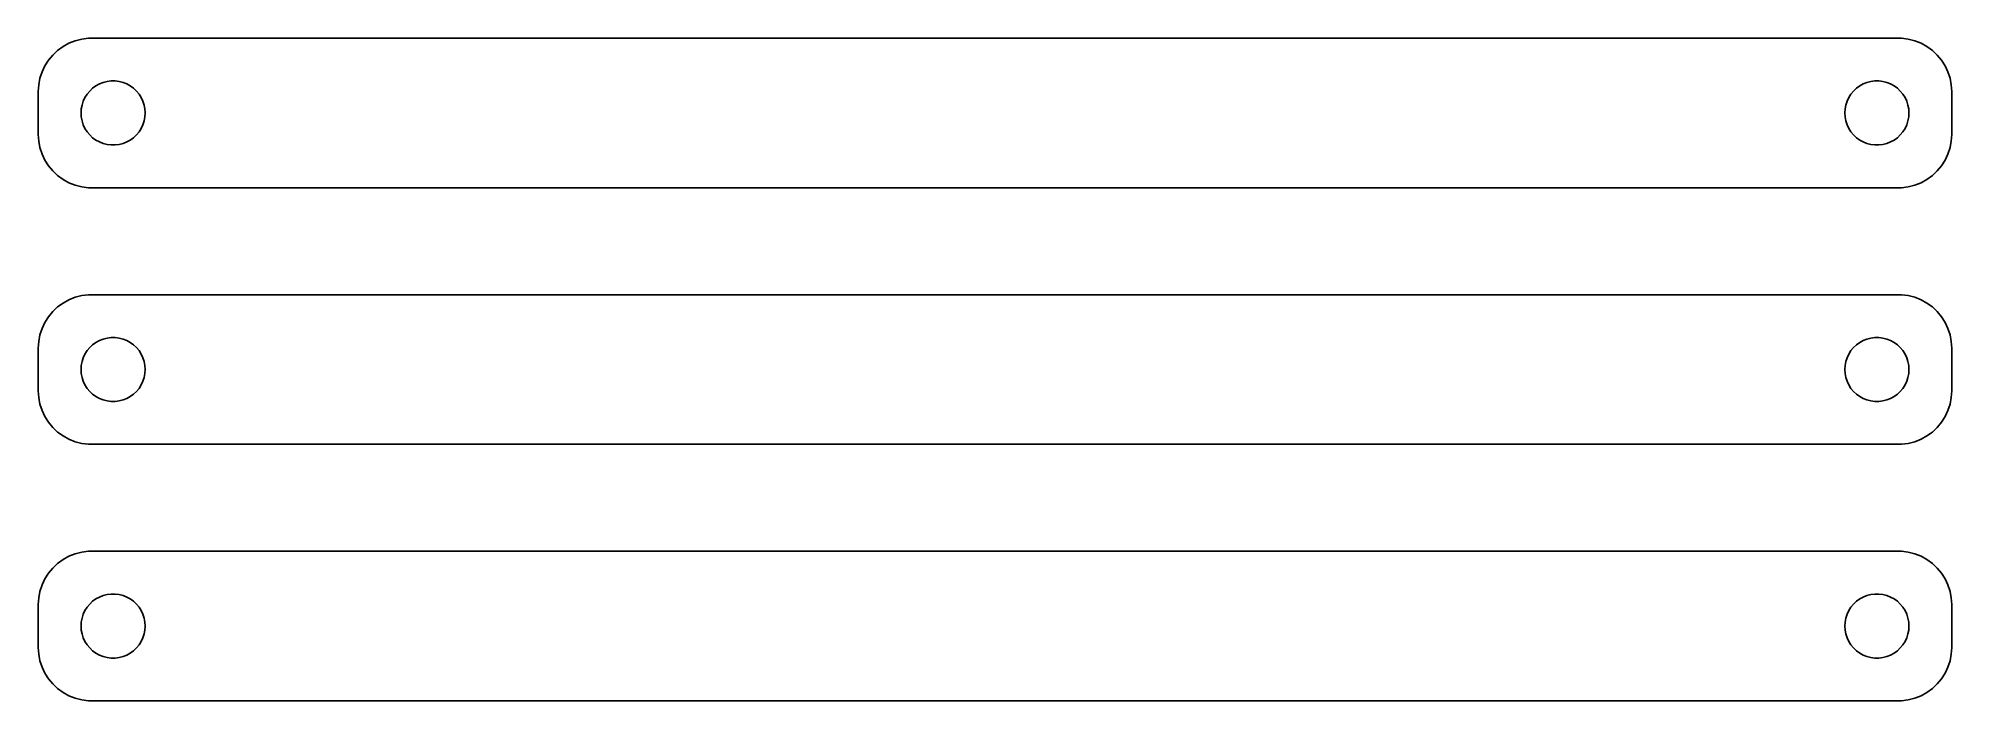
# Model space of a CAD drawing. Header units: metres. Extents: x -90 to 90, y 41 to 103.
import ezdxf

# ---------------------------------------------------------------- set-up
doc = ezdxf.new("R2010")
doc.units = ezdxf.units.M

msp = doc.modelspace()

# ---------------------------------------------------------------- linework, layer by layer
for p, q in [((-87.1791, 102.222), (-87.6871, 101.853)), ((-86.6289, 102.524), (-87.1791, 102.222)), ((-86.0451, 102.755), (-86.6289, 102.524)), ((-85.4369, 102.911), (-86.0451, 102.755)), ((-84.8139, 102.99), (-85.4369, 102.911)), ((84.8139, 102.99), (-84.8139, 102.99)), ((85.4369, 102.911), (84.8139, 102.99)), ((86.0451, 102.755), (85.4369, 102.911)), ((86.6289, 102.524), (86.0451, 102.755)), ((87.1791, 102.222), (86.6289, 102.524)), ((87.6871, 101.853), (87.1791, 102.222)), ((-88.8815, 100.409), (-89.1489, 99.8406)), ((-88.5451, 100.939), (-88.8815, 100.409)), ((-88.1448, 101.423), (-88.5451, 100.939)), ((-87.6871, 101.853), (-88.1448, 101.423)), ((88.1448, 101.423), (87.6871, 101.853)), ((88.5451, 100.939), (88.1448, 101.423)), ((88.8815, 100.409), (88.5451, 100.939)), ((89.1489, 99.8406), (88.8815, 100.409)), ((-89.4606, 98.6267), (-89.5, 98)), ((-89.3429, 99.2434), (-89.4606, 98.6267)), ((-89.1489, 99.8406), (-89.3429, 99.2434)), ((-84.4123, 98.3115), (-84.1075, 98.533)), ((-84.1075, 98.533), (-83.7773, 98.7145)), ((-83.7773, 98.7145), (-83.427, 98.8532)), ((-83.427, 98.8532), (-83.0621, 98.9469)), ((-83.0621, 98.9469), (-82.6884, 98.9941)), ((-82.6884, 98.9941), (-82.3116, 98.9941)), ((-82.3116, 98.9941), (-81.9379, 98.9469)), ((-81.9379, 98.9469), (-81.573, 98.8532)), ((-81.573, 98.8532), (-81.2227, 98.7145)), ((-81.2227, 98.7145), (-80.8925, 98.533)), ((-80.8925, 98.533), (-80.5877, 98.3115)), ((80.5877, 98.3115), (80.8925, 98.533)), ((80.8925, 98.533), (81.2227, 98.7145)), ((81.2227, 98.7145), (81.573, 98.8532)), ((81.573, 98.8532), (81.9379, 98.9469)), ((81.9379, 98.9469), (82.3116, 98.9941)), ((82.3116, 98.9941), (82.6884, 98.9941)), ((82.6884, 98.9941), (83.0621, 98.9469)), ((83.0621, 98.9469), (83.427, 98.8532)), ((83.427, 98.8532), (83.7773, 98.7145)), ((83.7773, 98.7145), (84.1075, 98.533)), ((84.1075, 98.533), (84.4123, 98.3115)), ((89.3429, 99.2434), (89.1489, 99.8406)), ((89.4606, 98.6267), (89.3429, 99.2434)), ((89.5, 98), (89.4606, 98.6267)), ((-89.5, 98), (-89.5, 94)), ((-85.4763, 96.376), (-85.4057, 96.7461)), ((-85.4057, 96.7461), (-85.2893, 97.1044)), ((-85.2893, 97.1044), (-85.1289, 97.4453)), ((-85.1289, 97.4453), (-84.927, 97.7634)), ((-84.927, 97.7634), (-84.6869, 98.0536)), ((-84.6869, 98.0536), (-84.4123, 98.3115)), ((-80.5877, 98.3115), (-80.3131, 98.0536)), ((-80.3131, 98.0536), (-80.073, 97.7634)), ((-80.073, 97.7634), (-79.8711, 97.4453)), ((-79.8711, 97.4453), (-79.7107, 97.1044)), ((-79.7107, 97.1044), (-79.5943, 96.7461)), ((-79.5943, 96.7461), (-79.5237, 96.376)), ((79.5237, 96.376), (79.5943, 96.7461)), ((79.5943, 96.7461), (79.7107, 97.1044)), ((79.7107, 97.1044), (79.8711, 97.4453)), ((79.8711, 97.4453), (80.073, 97.7634)), ((80.073, 97.7634), (80.3131, 98.0536)), ((80.3131, 98.0536), (80.5877, 98.3115)), ((84.4123, 98.3115), (84.6869, 98.0536)), ((84.6869, 98.0536), (84.927, 97.7634)), ((84.927, 97.7634), (85.1289, 97.4453)), ((85.1289, 97.4453), (85.2893, 97.1044)), ((85.2893, 97.1044), (85.4057, 96.7461)), ((85.4057, 96.7461), (85.4763, 96.376)), ((89.5, 94), (89.5, 98)), ((-85.5, 96), (-85.4763, 96.376)), ((-85.4763, 95.624), (-85.5, 96)), ((-85.4057, 95.2539), (-85.4763, 95.624)), ((-85.2893, 94.8956), (-85.4057, 95.2539)), ((-85.1289, 94.5547), (-85.2893, 94.8956)), ((-79.7107, 94.8956), (-79.8711, 94.5547)), ((-79.5943, 95.2539), (-79.7107, 94.8956)), ((-79.5237, 95.624), (-79.5943, 95.2539)), ((-79.5237, 96.376), (-79.5, 96)), ((-79.5, 96), (-79.5237, 95.624)), ((79.5, 96), (79.5237, 96.376)), ((79.5237, 95.624), (79.5, 96)), ((79.5943, 95.2539), (79.5237, 95.624)), ((79.7107, 94.8956), (79.5943, 95.2539)), ((79.8711, 94.5547), (79.7107, 94.8956)), ((85.2893, 94.8956), (85.1289, 94.5547)), ((85.4057, 95.2539), (85.2893, 94.8956)), ((85.4763, 95.624), (85.4057, 95.2539)), ((85.4763, 96.376), (85.5, 96)), ((85.5, 96), (85.4763, 95.624)), ((-89.5, 94), (-89.4606, 93.3733)), ((-89.4606, 93.3733), (-89.3429, 92.7566)), ((-84.927, 94.2366), (-85.1289, 94.5547)), ((-84.6869, 93.9464), (-84.927, 94.2366)), ((-84.4123, 93.6885), (-84.6869, 93.9464)), ((-84.1075, 93.467), (-84.4123, 93.6885)), ((-83.7773, 93.2855), (-84.1075, 93.467)), ((-83.427, 93.1468), (-83.7773, 93.2855)), ((-83.0621, 93.0531), (-83.427, 93.1468)), ((-81.573, 93.1468), (-81.9379, 93.0531)), ((-81.2227, 93.2855), (-81.573, 93.1468)), ((-80.8925, 93.467), (-81.2227, 93.2855)), ((-80.5877, 93.6885), (-80.8925, 93.467)), ((-80.3131, 93.9464), (-80.5877, 93.6885)), ((-80.073, 94.2366), (-80.3131, 93.9464)), ((-79.8711, 94.5547), (-80.073, 94.2366)), ((80.073, 94.2366), (79.8711, 94.5547)), ((80.3131, 93.9464), (80.073, 94.2366)), ((80.5877, 93.6885), (80.3131, 93.9464)), ((80.8925, 93.467), (80.5877, 93.6885)), ((81.2227, 93.2855), (80.8925, 93.467)), ((81.573, 93.1468), (81.2227, 93.2855)), ((81.9379, 93.0531), (81.573, 93.1468)), ((83.427, 93.1468), (83.0621, 93.0531)), ((83.7773, 93.2855), (83.427, 93.1468)), ((84.1075, 93.467), (83.7773, 93.2855)), ((84.4123, 93.6885), (84.1075, 93.467)), ((84.6869, 93.9464), (84.4123, 93.6885)), ((84.927, 94.2366), (84.6869, 93.9464)), ((85.1289, 94.5547), (84.927, 94.2366)), ((89.3429, 92.7566), (89.4606, 93.3733)), ((89.4606, 93.3733), (89.5, 94)), ((-89.3429, 92.7566), (-89.1489, 92.1594)), ((-89.1489, 92.1594), (-88.8815, 91.5912)), ((-88.8815, 91.5912), (-88.5451, 91.0611)), ((-82.6884, 93.0059), (-83.0621, 93.0531)), ((-82.3116, 93.0059), (-82.6884, 93.0059)), ((-81.9379, 93.0531), (-82.3116, 93.0059)), ((82.3116, 93.0059), (81.9379, 93.0531)), ((82.6884, 93.0059), (82.3116, 93.0059)), ((83.0621, 93.0531), (82.6884, 93.0059)), ((88.5451, 91.0611), (88.8815, 91.5912)), ((88.8815, 91.5912), (89.1489, 92.1594)), ((89.1489, 92.1594), (89.3429, 92.7566)), ((-88.5451, 91.0611), (-88.1448, 90.5773)), ((-88.1448, 90.5773), (-87.6871, 90.1474)), ((-87.6871, 90.1474), (-87.1791, 89.7784)), ((-87.1791, 89.7784), (-86.6289, 89.4759)), ((86.6289, 89.4759), (87.1791, 89.7784)), ((87.1791, 89.7784), (87.6871, 90.1474)), ((87.6871, 90.1474), (88.1448, 90.5773)), ((88.1448, 90.5773), (88.5451, 91.0611)), ((-86.6289, 89.4759), (-86.0451, 89.2447)), ((-86.0451, 89.2447), (-85.4369, 89.0886)), ((-85.4369, 89.0886), (-84.8139, 89.0099)), ((-84.8139, 89.0099), (84.8139, 89.0099)), ((84.8139, 89.0099), (85.4369, 89.0886)), ((85.4369, 89.0886), (86.0451, 89.2447)), ((86.0451, 89.2447), (86.6289, 89.4759)), ((-85.4369, 78.9114), (-86.0451, 78.7553)), ((-84.8139, 78.9901), (-85.4369, 78.9114)), ((84.8139, 78.9901), (-84.8139, 78.9901)), ((85.4369, 78.9114), (84.8139, 78.9901)), ((86.0451, 78.7553), (85.4369, 78.9114)), ((-88.1448, 77.4227), (-88.5451, 76.9389)), ((-87.6871, 77.8526), (-88.1448, 77.4227)), ((-87.1791, 78.2216), (-87.6871, 77.8526)), ((-86.6289, 78.5241), (-87.1791, 78.2216)), ((-86.0451, 78.7553), (-86.6289, 78.5241)), ((86.6289, 78.5241), (86.0451, 78.7553)), ((87.1791, 78.2216), (86.6289, 78.5241)), ((87.6871, 77.8526), (87.1791, 78.2216)), ((88.1448, 77.4227), (87.6871, 77.8526)), ((88.5451, 76.9389), (88.1448, 77.4227)), ((-89.3429, 75.2434), (-89.4606, 74.6267)), ((-89.1489, 75.8406), (-89.3429, 75.2434)), ((-88.8815, 76.4088), (-89.1489, 75.8406)), ((-88.5451, 76.9389), (-88.8815, 76.4088)), ((88.8815, 76.4088), (88.5451, 76.9389)), ((89.1489, 75.8406), (88.8815, 76.4088)), ((89.3429, 75.2434), (89.1489, 75.8406)), ((89.4606, 74.6267), (89.3429, 75.2434)), ((-89.4606, 74.6267), (-89.5, 74)), ((-89.5, 74), (-89.5, 70)), ((-85.2893, 73.1044), (-85.1289, 73.4453)), ((-85.1289, 73.4453), (-84.927, 73.7634)), ((-84.927, 73.7634), (-84.6869, 74.0536)), ((-84.6869, 74.0536), (-84.4123, 74.3115)), ((-84.4123, 74.3115), (-84.1075, 74.533)), ((-84.1075, 74.533), (-83.7773, 74.7145)), ((-83.7773, 74.7145), (-83.427, 74.8532)), ((-83.427, 74.8532), (-83.0621, 74.9469)), ((-83.0621, 74.9469), (-82.6884, 74.9941)), ((-82.6884, 74.9941), (-82.3116, 74.9941)), ((-82.3116, 74.9941), (-81.9379, 74.9469)), ((-81.9379, 74.9469), (-81.573, 74.8532)), ((-81.573, 74.8532), (-81.2227, 74.7145)), ((-81.2227, 74.7145), (-80.8925, 74.533)), ((-80.8925, 74.533), (-80.5877, 74.3115)), ((-80.5877, 74.3115), (-80.3131, 74.0536)), ((-80.3131, 74.0536), (-80.073, 73.7634)), ((-80.073, 73.7634), (-79.8711, 73.4453)), ((-79.8711, 73.4453), (-79.7107, 73.1044)), ((79.7107, 73.1044), (79.8711, 73.4453)), ((79.8711, 73.4453), (80.073, 73.7634)), ((80.073, 73.7634), (80.3131, 74.0536)), ((80.3131, 74.0536), (80.5877, 74.3115)), ((80.5877, 74.3115), (80.8925, 74.533)), ((80.8925, 74.533), (81.2227, 74.7145)), ((81.2227, 74.7145), (81.573, 74.8532)), ((81.573, 74.8532), (81.9379, 74.9469)), ((81.9379, 74.9469), (82.3116, 74.9941)), ((82.3116, 74.9941), (82.6884, 74.9941)), ((82.6884, 74.9941), (83.0621, 74.9469)), ((83.0621, 74.9469), (83.427, 74.8532)), ((83.427, 74.8532), (83.7773, 74.7145)), ((83.7773, 74.7145), (84.1075, 74.533)), ((84.1075, 74.533), (84.4123, 74.3115)), ((84.4123, 74.3115), (84.6869, 74.0536)), ((84.6869, 74.0536), (84.927, 73.7634)), ((84.927, 73.7634), (85.1289, 73.4453)), ((85.1289, 73.4453), (85.2893, 73.1044)), ((89.5, 74), (89.4606, 74.6267)), ((89.5, 70), (89.5, 74)), ((-85.5, 72), (-85.4763, 72.376)), ((-85.4763, 71.624), (-85.5, 72)), ((-85.4763, 72.376), (-85.4057, 72.7461)), ((-85.4057, 71.2539), (-85.4763, 71.624)), ((-85.4057, 72.7461), (-85.2893, 73.1044)), ((-79.7107, 73.1044), (-79.5943, 72.7461)), ((-79.5943, 72.7461), (-79.5237, 72.376)), ((-79.5237, 71.624), (-79.5943, 71.2539)), ((-79.5237, 72.376), (-79.5, 72)), ((-79.5, 72), (-79.5237, 71.624)), ((79.5, 72), (79.5237, 72.376)), ((79.5237, 71.624), (79.5, 72)), ((79.5237, 72.376), (79.5943, 72.7461)), ((79.5943, 71.2539), (79.5237, 71.624)), ((79.5943, 72.7461), (79.7107, 73.1044)), ((85.2893, 73.1044), (85.4057, 72.7461)), ((85.4057, 72.7461), (85.4763, 72.376)), ((85.4763, 71.624), (85.4057, 71.2539)), ((85.4763, 72.376), (85.5, 72)), ((85.5, 72), (85.4763, 71.624)), ((-89.5, 70), (-89.4606, 69.3733)), ((-85.2893, 70.8956), (-85.4057, 71.2539)), ((-85.1289, 70.5547), (-85.2893, 70.8956)), ((-84.927, 70.2366), (-85.1289, 70.5547)), ((-84.6869, 69.9464), (-84.927, 70.2366)), ((-84.4123, 69.6885), (-84.6869, 69.9464)), ((-80.3131, 69.9464), (-80.5877, 69.6885)), ((-80.073, 70.2366), (-80.3131, 69.9464)), ((-79.8711, 70.5547), (-80.073, 70.2366)), ((-79.7107, 70.8956), (-79.8711, 70.5547)), ((-79.5943, 71.2539), (-79.7107, 70.8956)), ((79.7107, 70.8956), (79.5943, 71.2539)), ((79.8711, 70.5547), (79.7107, 70.8956)), ((80.073, 70.2366), (79.8711, 70.5547)), ((80.3131, 69.9464), (80.073, 70.2366)), ((80.5877, 69.6885), (80.3131, 69.9464)), ((84.6869, 69.9464), (84.4123, 69.6885)), ((84.927, 70.2366), (84.6869, 69.9464)), ((85.1289, 70.5547), (84.927, 70.2366)), ((85.2893, 70.8956), (85.1289, 70.5547)), ((85.4057, 71.2539), (85.2893, 70.8956)), ((89.4606, 69.3733), (89.5, 70)), ((-89.4606, 69.3733), (-89.3429, 68.7566)), ((-89.3429, 68.7566), (-89.1489, 68.1594)), ((-89.1489, 68.1594), (-88.8815, 67.5912)), ((-84.1075, 69.467), (-84.4123, 69.6885)), ((-83.7773, 69.2855), (-84.1075, 69.467)), ((-83.427, 69.1468), (-83.7773, 69.2855)), ((-83.0621, 69.0531), (-83.427, 69.1468)), ((-82.6884, 69.0059), (-83.0621, 69.0531)), ((-82.3116, 69.0059), (-82.6884, 69.0059)), ((-81.9379, 69.0531), (-82.3116, 69.0059)), ((-81.573, 69.1468), (-81.9379, 69.0531)), ((-81.2227, 69.2855), (-81.573, 69.1468)), ((-80.8925, 69.467), (-81.2227, 69.2855)), ((-80.5877, 69.6885), (-80.8925, 69.467)), ((80.8925, 69.467), (80.5877, 69.6885)), ((81.2227, 69.2855), (80.8925, 69.467)), ((81.573, 69.1468), (81.2227, 69.2855)), ((81.9379, 69.0531), (81.573, 69.1468)), ((82.3116, 69.0059), (81.9379, 69.0531)), ((82.6884, 69.0059), (82.3116, 69.0059)), ((83.0621, 69.0531), (82.6884, 69.0059)), ((83.427, 69.1468), (83.0621, 69.0531)), ((83.7773, 69.2855), (83.427, 69.1468)), ((84.1075, 69.467), (83.7773, 69.2855)), ((84.4123, 69.6885), (84.1075, 69.467)), ((88.8815, 67.5912), (89.1489, 68.1594)), ((89.1489, 68.1594), (89.3429, 68.7566)), ((89.3429, 68.7566), (89.4606, 69.3733)), ((-88.8815, 67.5912), (-88.5451, 67.0611)), ((-88.5451, 67.0611), (-88.1448, 66.5773)), ((-88.1448, 66.5773), (-87.6871, 66.1474)), ((87.6871, 66.1474), (88.1448, 66.5773)), ((88.1448, 66.5773), (88.5451, 67.0611)), ((88.5451, 67.0611), (88.8815, 67.5912)), ((-87.6871, 66.1474), (-87.1791, 65.7784)), ((-87.1791, 65.7784), (-86.6289, 65.4759)), ((-86.6289, 65.4759), (-86.0451, 65.2447)), ((-86.0451, 65.2447), (-85.4369, 65.0886)), ((-85.4369, 65.0886), (-84.8139, 65.0099)), ((-84.8139, 65.0099), (84.8139, 65.0099)), ((84.8139, 65.0099), (85.4369, 65.0886)), ((85.4369, 65.0886), (86.0451, 65.2447)), ((86.0451, 65.2447), (86.6289, 65.4759)), ((86.6289, 65.4759), (87.1791, 65.7784)), ((87.1791, 65.7784), (87.6871, 66.1474)), ((-87.6871, 53.8526), (-88.1448, 53.4227)), ((-87.1791, 54.2216), (-87.6871, 53.8526)), ((-86.6289, 54.5241), (-87.1791, 54.2216)), ((-86.0451, 54.7553), (-86.6289, 54.5241)), ((-85.4369, 54.9114), (-86.0451, 54.7553)), ((-84.8139, 54.9901), (-85.4369, 54.9114)), ((84.8139, 54.9901), (-84.8139, 54.9901)), ((85.4369, 54.9114), (84.8139, 54.9901)), ((86.0451, 54.7553), (85.4369, 54.9114)), ((86.6289, 54.5241), (86.0451, 54.7553)), ((87.1791, 54.2216), (86.6289, 54.5241)), ((87.6871, 53.8526), (87.1791, 54.2216)), ((88.1448, 53.4227), (87.6871, 53.8526)), ((-88.8815, 52.4088), (-89.1489, 51.8406)), ((-88.5451, 52.9389), (-88.8815, 52.4088)), ((-88.1448, 53.4227), (-88.5451, 52.9389)), ((88.5451, 52.9389), (88.1448, 53.4227)), ((88.8815, 52.4088), (88.5451, 52.9389)), ((89.1489, 51.8406), (88.8815, 52.4088)), ((-89.4606, 50.6267), (-89.5, 50)), ((-89.3429, 51.2434), (-89.4606, 50.6267)), ((-89.1489, 51.8406), (-89.3429, 51.2434)), ((-84.6869, 50.0536), (-84.4123, 50.3115)), ((-84.4123, 50.3115), (-84.1075, 50.533)), ((-84.1075, 50.533), (-83.7773, 50.7145)), ((-83.7773, 50.7145), (-83.427, 50.8532)), ((-83.427, 50.8532), (-83.0621, 50.9469)), ((-83.0621, 50.9469), (-82.6884, 50.9941)), ((-82.6884, 50.9941), (-82.3116, 50.9941)), ((-82.3116, 50.9941), (-81.9379, 50.9469)), ((-81.9379, 50.9469), (-81.573, 50.8532)), ((-81.573, 50.8532), (-81.2227, 50.7145)), ((-81.2227, 50.7145), (-80.8925, 50.533)), ((-80.8925, 50.533), (-80.5877, 50.3115)), ((-80.5877, 50.3115), (-80.3131, 50.0536)), ((80.3131, 50.0536), (80.5877, 50.3115)), ((80.5877, 50.3115), (80.8925, 50.533)), ((80.8925, 50.533), (81.2227, 50.7145)), ((81.2227, 50.7145), (81.573, 50.8532)), ((81.573, 50.8532), (81.9379, 50.9469)), ((81.9379, 50.9469), (82.3116, 50.9941)), ((82.3116, 50.9941), (82.6884, 50.9941)), ((82.6884, 50.9941), (83.0621, 50.9469)), ((83.0621, 50.9469), (83.427, 50.8532)), ((83.427, 50.8532), (83.7773, 50.7145)), ((83.7773, 50.7145), (84.1075, 50.533)), ((84.1075, 50.533), (84.4123, 50.3115)), ((84.4123, 50.3115), (84.6869, 50.0536)), ((89.3429, 51.2434), (89.1489, 51.8406)), ((89.4606, 50.6267), (89.3429, 51.2434)), ((89.5, 50), (89.4606, 50.6267)), ((-89.5, 50), (-89.5, 46)), ((-85.5, 48), (-85.4763, 48.376)), ((-85.4763, 48.376), (-85.4057, 48.7461)), ((-85.4057, 48.7461), (-85.2893, 49.1044)), ((-85.2893, 49.1044), (-85.1289, 49.4453)), ((-85.1289, 49.4453), (-84.927, 49.7634)), ((-84.927, 49.7634), (-84.6869, 50.0536)), ((-80.3131, 50.0536), (-80.073, 49.7634)), ((-80.073, 49.7634), (-79.8711, 49.4453)), ((-79.8711, 49.4453), (-79.7107, 49.1044)), ((-79.7107, 49.1044), (-79.5943, 48.7461)), ((-79.5943, 48.7461), (-79.5237, 48.376)), ((-79.5237, 48.376), (-79.5, 48)), ((79.5, 48), (79.5237, 48.376)), ((79.5237, 48.376), (79.5943, 48.7461)), ((79.5943, 48.7461), (79.7107, 49.1044)), ((79.7107, 49.1044), (79.8711, 49.4453)), ((79.8711, 49.4453), (80.073, 49.7634)), ((80.073, 49.7634), (80.3131, 50.0536)), ((84.6869, 50.0536), (84.927, 49.7634)), ((84.927, 49.7634), (85.1289, 49.4453)), ((85.1289, 49.4453), (85.2893, 49.1044)), ((85.2893, 49.1044), (85.4057, 48.7461)), ((85.4057, 48.7461), (85.4763, 48.376)), ((85.4763, 48.376), (85.5, 48)), ((89.5, 46), (89.5, 50)), ((-85.4763, 47.624), (-85.5, 48)), ((-85.4057, 47.2539), (-85.4763, 47.624)), ((-85.2893, 46.8956), (-85.4057, 47.2539)), ((-85.1289, 46.5547), (-85.2893, 46.8956)), ((-84.927, 46.2366), (-85.1289, 46.5547)), ((-79.8711, 46.5547), (-80.073, 46.2366)), ((-79.7107, 46.8956), (-79.8711, 46.5547)), ((-79.5943, 47.2539), (-79.7107, 46.8956)), ((-79.5237, 47.624), (-79.5943, 47.2539)), ((-79.5, 48), (-79.5237, 47.624)), ((79.5237, 47.624), (79.5, 48)), ((79.5943, 47.2539), (79.5237, 47.624)), ((79.7107, 46.8956), (79.5943, 47.2539)), ((79.8711, 46.5547), (79.7107, 46.8956)), ((80.073, 46.2366), (79.8711, 46.5547)), ((85.1289, 46.5547), (84.927, 46.2366)), ((85.2893, 46.8956), (85.1289, 46.5547)), ((85.4057, 47.2539), (85.2893, 46.8956)), ((85.4763, 47.624), (85.4057, 47.2539)), ((85.5, 48), (85.4763, 47.624)), ((-89.5, 46), (-89.4606, 45.3733)), ((-89.4606, 45.3733), (-89.3429, 44.7566)), ((-89.3429, 44.7566), (-89.1489, 44.1594)), ((-84.6869, 45.9464), (-84.927, 46.2366)), ((-84.4123, 45.6885), (-84.6869, 45.9464)), ((-84.1075, 45.467), (-84.4123, 45.6885)), ((-83.7773, 45.2855), (-84.1075, 45.467)), ((-83.427, 45.1468), (-83.7773, 45.2855)), ((-83.0621, 45.0531), (-83.427, 45.1468)), ((-82.6884, 45.0059), (-83.0621, 45.0531)), ((-82.3116, 45.0059), (-82.6884, 45.0059)), ((-81.9379, 45.0531), (-82.3116, 45.0059)), ((-81.573, 45.1468), (-81.9379, 45.0531)), ((-81.2227, 45.2855), (-81.573, 45.1468)), ((-80.8925, 45.467), (-81.2227, 45.2855)), ((-80.5877, 45.6885), (-80.8925, 45.467)), ((-80.3131, 45.9464), (-80.5877, 45.6885)), ((-80.073, 46.2366), (-80.3131, 45.9464)), ((80.3131, 45.9464), (80.073, 46.2366)), ((80.5877, 45.6885), (80.3131, 45.9464)), ((80.8925, 45.467), (80.5877, 45.6885)), ((81.2227, 45.2855), (80.8925, 45.467)), ((81.573, 45.1468), (81.2227, 45.2855)), ((81.9379, 45.0531), (81.573, 45.1468)), ((82.3116, 45.0059), (81.9379, 45.0531)), ((82.6884, 45.0059), (82.3116, 45.0059)), ((83.0621, 45.0531), (82.6884, 45.0059)), ((83.427, 45.1468), (83.0621, 45.0531)), ((83.7773, 45.2855), (83.427, 45.1468)), ((84.1075, 45.467), (83.7773, 45.2855)), ((84.4123, 45.6885), (84.1075, 45.467)), ((84.6869, 45.9464), (84.4123, 45.6885)), ((84.927, 46.2366), (84.6869, 45.9464)), ((89.1489, 44.1594), (89.3429, 44.7566)), ((89.3429, 44.7566), (89.4606, 45.3733)), ((89.4606, 45.3733), (89.5, 46)), ((-89.1489, 44.1594), (-88.8815, 43.5912)), ((-88.8815, 43.5912), (-88.5451, 43.0611)), ((-88.5451, 43.0611), (-88.1448, 42.5773)), ((88.1448, 42.5773), (88.5451, 43.0611)), ((88.5451, 43.0611), (88.8815, 43.5912)), ((88.8815, 43.5912), (89.1489, 44.1594)), ((-88.1448, 42.5773), (-87.6871, 42.1474)), ((-87.6871, 42.1474), (-87.1791, 41.7784)), ((-87.1791, 41.7784), (-86.6289, 41.4759)), ((-86.6289, 41.4759), (-86.0451, 41.2447)), ((-86.0451, 41.2447), (-85.4369, 41.0886)), ((85.4369, 41.0886), (86.0451, 41.2447)), ((86.0451, 41.2447), (86.6289, 41.4759)), ((86.6289, 41.4759), (87.1791, 41.7784)), ((87.1791, 41.7784), (87.6871, 42.1474)), ((87.6871, 42.1474), (88.1448, 42.5773)), ((-85.4369, 41.0886), (-84.8139, 41.0099)), ((-84.8139, 41.0099), (84.8139, 41.0099)), ((84.8139, 41.0099), (85.4369, 41.0886))]:
    msp.add_line(p, q)

doc.saveas('drawing.dxf')
